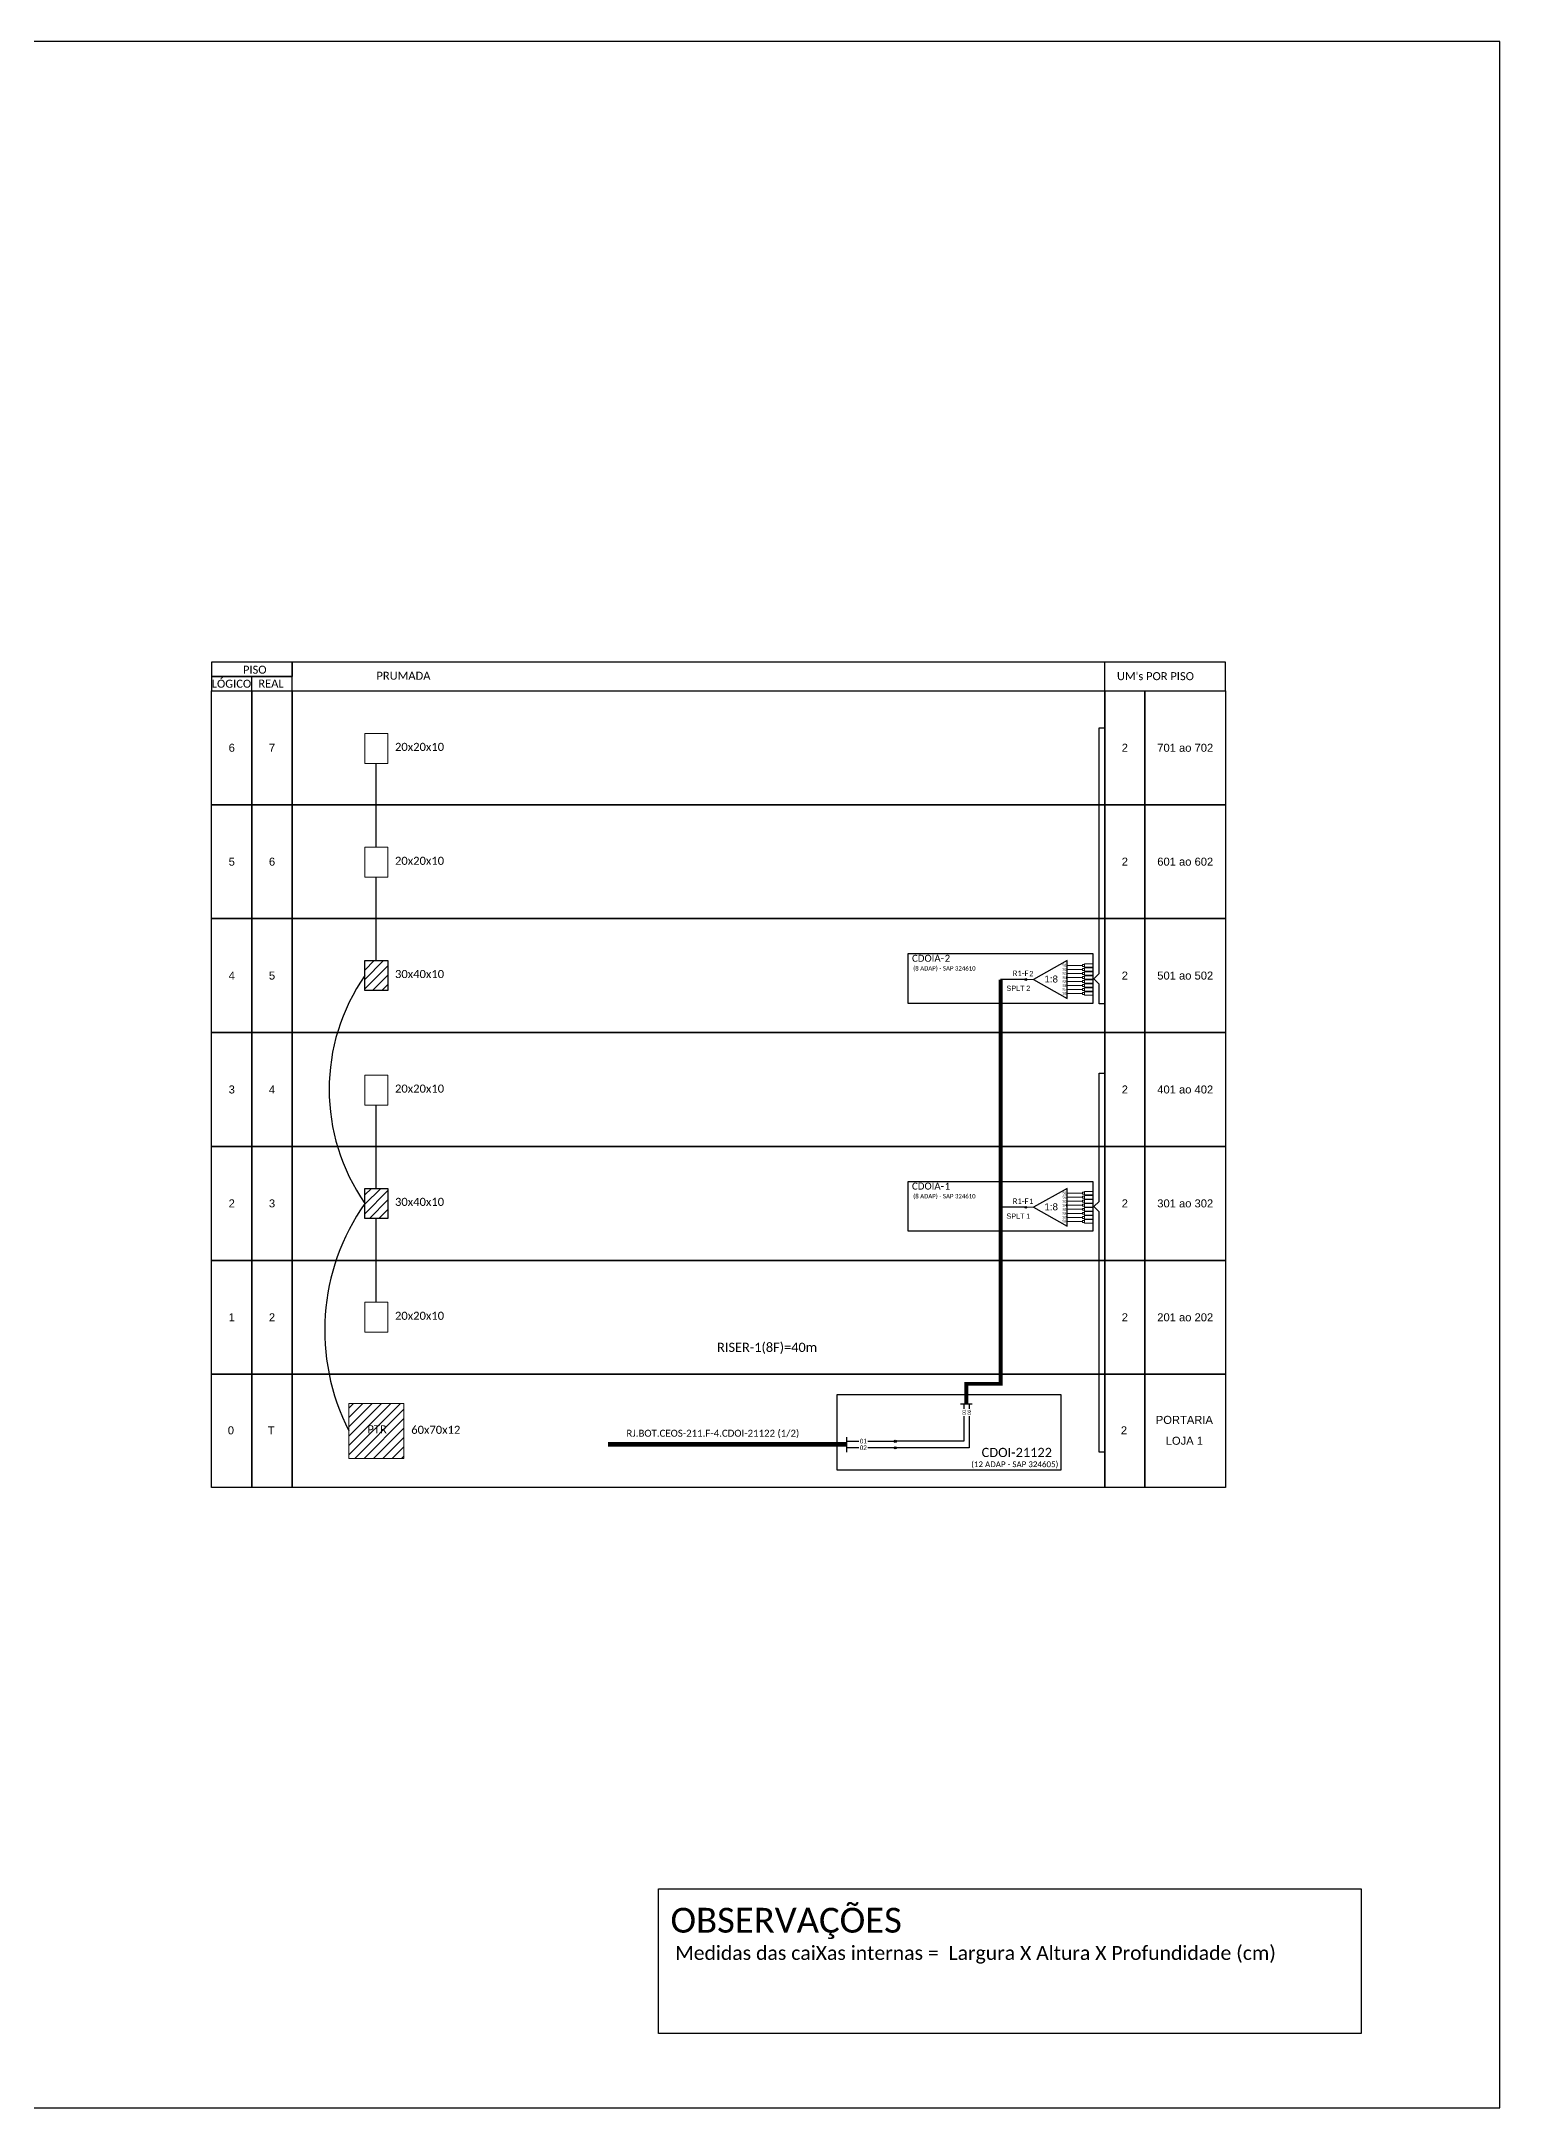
# Model space of a CAD drawing. Extents: x -89 to 749, y 705 to 1299.
# Drawn here: x 330 to 749, y 705 to 1299 of the extents above; entities that cross this region are included whole.
import ezdxf
from ezdxf.enums import TextEntityAlignment as Align

# ---------------------------------------------------------------- set-up
doc = ezdxf.new("R2010")
doc.units = 0
doc.styles.add('ARIAL', font='arial.ttf')
doc.styles.add('WMF-Calibri0', font='calibri.ttf')

# ---------------------------------------------------------------- blocks, each defined once
blk = doc.blocks.new('SPLT_1-8_SC-APC')
at = {"color": 1}
blk.add_lwpolyline([(-7.37, -2.1), (-17.04, -7.55), (-7.37, -13), (-7.37, -2.1)], dxfattribs=at)
at = {"color": 3, "lineweight": 0}
for points in [[(-2.99, -3.51), (-7.37, -3.51)], [(-7.37, -4.66), (-2.99, -4.66)], [(-7.37, -5.82), (-2.99, -5.82)], [(-2.41, -3.02), (-2.41, -4)], [(-2.41, -3.02), (0, -3.02)], [(-2.41, -4), (0, -4)], [(-2.41, -4.17), (-2.41, -5.16)], [(-2.41, -4.17), (0, -4.17)], [(-2.41, -5.16), (0, -5.16)], [(-2.41, -5.32), (-2.41, -6.31)], [(-2.41, -5.32), (0, -5.32)], [(-7.37, -6.97), (-2.99, -6.97)], [(-7.37, -8.12), (-2.99, -8.12)], [(-7.37, -9.28), (-2.99, -9.28)], [(-7.37, -10.43), (-2.99, -10.43)], [(-7.37, -11.58), (-2.99, -11.58)], [(-2.41, -6.31), (0, -6.31)], [(-2.41, -6.48), (-2.41, -7.46)], [(-2.41, -6.48), (0, -6.48)], [(-2.41, -7.46), (0, -7.46)], [(-2.41, -7.63), (-2.41, -8.62)], [(-2.41, -7.63), (0, -7.63)], [(-2.41, -8.62), (0, -8.62)], [(-2.41, -8.78), (-2.41, -9.77)], [(-2.41, -8.78), (0, -8.78)], [(-2.41, -9.77), (0, -9.77)], [(-2.41, -9.94), (-2.41, -10.92)], [(-2.41, -9.94), (0, -9.94)], [(-2.41, -10.92), (0, -10.92)], [(-2.41, -11.09), (-2.41, -12.08)], [(-2.41, -11.09), (0, -11.09)], [(-2.41, -12.08), (0, -12.08)]]:
    blk.add_lwpolyline(points, dxfattribs=at)
for points in [[(-2.99, -3.22), (-2.41, -3.22), (-2.41, -3.8), (-2.99, -3.8)], [(-2.99, -4.38), (-2.41, -4.38), (-2.41, -4.95), (-2.99, -4.95)], [(-2.99, -5.53), (-2.41, -5.53), (-2.41, -6.1), (-2.99, -6.1)], [(-2.99, -6.68), (-2.41, -6.68), (-2.41, -7.26), (-2.99, -7.26)], [(-2.99, -7.84), (-2.41, -7.84), (-2.41, -8.41), (-2.99, -8.41)], [(-2.99, -8.99), (-2.41, -8.99), (-2.41, -9.56), (-2.99, -9.56)], [(-2.99, -10.14), (-2.41, -10.14), (-2.41, -10.72), (-2.99, -10.72)], [(-2.99, -11.3), (-2.41, -11.3), (-2.41, -11.87), (-2.99, -11.87)]]:
    blk.add_lwpolyline(points, close=True, dxfattribs=at)
at = {"color": 1, "lineweight": 0}
blk.add_lwpolyline([(-17.04, -7.55), (-19.26, -7.55)], dxfattribs=at)
at = {"color": 1, "style": 'ARIAL'}
for s, height, p in [('S1', 0.75, (-8.74, -3.78)), ('S2', 0.75, (-8.74, -4.97)), ('S3', 0.75, (-8.74, -6.18)), ('1:8', 2, (-13.91, -8.4)), ('S4', 0.75, (-8.74, -7.36)), ('S5', 0.75, (-8.74, -8.57)), ('S6', 0.75, (-8.74, -9.69)), ('S7', 0.75, (-8.74, -10.78)), ('S8', 0.75, (-8.74, -11.9))]:
    blk.add_text(s, height=height, dxfattribs=at).set_placement(p)

msp = doc.modelspace()

# ---------------------------------------------------------------- hatches: boundary and pattern name
h = msp.add_hatch()
h.set_pattern_fill('ANSI31', color=1, scale=0.6)
h.set_pattern_definition([(45, (-778.8147, 0), (-1.3470384, 1.3470384), [])])
h.paths.add_polyline_path([(422.97, 960.66), (429.6, 960.66), (429.6, 969.28), (422.97, 969.28)])
h.paths.add_polyline_path([(429.6, 1026.15), (429.6, 1034.77), (422.97, 1034.77), (422.97, 1026.15)])
h = msp.add_hatch(color=3)
h.dxf.hatch_style = 1
edge = h.paths.add_edge_path()
edge.add_arc((613.02, 1029.33), 0.256, 0, 360)
h = msp.add_hatch(color=3)
h.dxf.hatch_style = 1
edge = h.paths.add_edge_path()
edge.add_arc((613.02, 963.84), 0.256, 0, 360)
h = msp.add_hatch()
h.set_pattern_fill('ANSI31', color=1, scale=0.6)
h.set_pattern_definition([(45, (-249.6771, 3578.7397), (-1.3470384, 1.3470384), [])])
h.paths.add_polyline_path([(434.19, 907.48), (418.38, 907.48), (418.38, 891.68), (434.19, 891.68)])
h.paths.add_polyline_path([(423.12, 898.31), (429.92, 898.31), (429.92, 901.78), (423.12, 901.78)], flags=24)
h = msp.add_hatch(color=3)
h.dxf.hatch_style = 1
edge = h.paths.add_edge_path()
edge.add_arc((575.48, 896.58), 0.32, 0, 360)
h = msp.add_hatch(color=3)
h.dxf.hatch_style = 1
edge = h.paths.add_edge_path()
edge.add_arc((575.48, 894.7), 0.32, 0, 360)

# ---------------------------------------------------------------- linework, layer by layer
for points in [[(-89.32, 705.02), (749.25, 705.02), (749.25, 1299.02), (-89.32, 1299.02), (-89.32, 705.02)], [(402.08, 1112.32), (670.45, 1112.32), (670.45, 1120.54), (402.08, 1120.54), (402.08, 1120.54), (402.08, 1116.43)], [(635.69, 1112.32), (635.69, 1120.54)], [(390.5, 1112.32), (390.5, 1116.43)]]:
    msp.add_lwpolyline(points)
for points in [[(378.93, 1116.43), (402.08, 1116.43), (402.08, 1120.54), (378.93, 1120.54)], [(378.93, 1112.32), (402.08, 1112.32), (402.08, 1116.43), (378.93, 1116.43)], [(378.93, 1112.32), (390.5, 1112.32), (390.5, 1079.58), (378.93, 1079.58)], [(390.5, 1112.32), (402.08, 1112.32), (402.08, 1079.58), (390.5, 1079.58)], [(402.08, 1112.32), (635.69, 1112.32), (635.69, 1079.58), (402.08, 1079.58)], [(635.69, 1112.32), (647.27, 1112.32), (647.27, 1079.58), (635.69, 1079.58)], [(647.27, 1112.32), (670.41, 1112.32), (670.41, 1079.58), (647.27, 1079.58)], [(378.93, 1079.58), (390.5, 1079.58), (390.5, 1046.83), (378.93, 1046.83)], [(390.5, 1079.58), (402.08, 1079.58), (402.08, 1046.83), (390.5, 1046.83)], [(402.08, 1079.58), (635.69, 1079.58), (635.69, 1046.83), (402.08, 1046.83)], [(635.69, 1079.58), (647.27, 1079.58), (647.27, 1046.83), (635.69, 1046.83)], [(647.27, 1079.58), (670.41, 1079.58), (670.41, 1046.83), (647.27, 1046.83)], [(378.93, 1046.83), (390.5, 1046.83), (390.5, 1014.09), (378.93, 1014.09)], [(390.5, 1046.83), (402.08, 1046.83), (402.08, 1014.09), (390.5, 1014.09)], [(402.08, 1046.83), (635.69, 1046.83), (635.69, 1014.09), (402.08, 1014.09)], [(635.69, 1046.83), (647.27, 1046.83), (647.27, 1014.09), (635.69, 1014.09)], [(647.27, 1046.83), (670.41, 1046.83), (670.41, 1014.09), (647.27, 1014.09)], [(378.93, 1014.09), (390.5, 1014.09), (390.5, 981.35), (378.93, 981.35)], [(390.5, 1014.09), (402.08, 1014.09), (402.08, 981.35), (390.5, 981.35)], [(402.08, 1014.09), (635.69, 1014.09), (635.69, 981.35), (402.08, 981.35)], [(635.69, 1014.09), (647.27, 1014.09), (647.27, 981.35), (635.69, 981.35)], [(647.27, 1014.09), (670.41, 1014.09), (670.41, 981.35), (647.27, 981.35)], [(378.93, 981.35), (390.5, 981.35), (390.5, 948.6), (378.93, 948.6)], [(390.5, 981.35), (402.08, 981.35), (402.08, 948.6), (390.5, 948.6)], [(402.08, 981.35), (635.69, 981.35), (635.69, 948.6), (402.08, 948.6)], [(635.69, 981.35), (647.27, 981.35), (647.27, 948.6), (635.69, 948.6)], [(647.27, 981.35), (670.41, 981.35), (670.41, 948.6), (647.27, 948.6)], [(378.93, 948.6), (390.5, 948.6), (390.5, 915.86), (378.93, 915.86)], [(390.5, 948.6), (402.08, 948.6), (402.08, 915.86), (390.5, 915.86)], [(402.08, 948.6), (635.69, 948.6), (635.69, 915.86), (402.08, 915.86)], [(635.69, 948.6), (647.27, 948.6), (647.27, 915.86), (635.69, 915.86)], [(647.27, 948.6), (670.41, 948.6), (670.41, 915.86), (647.27, 915.86)], [(378.93, 915.86), (390.5, 915.86), (390.5, 883.3), (378.93, 883.3)], [(390.5, 915.86), (402.08, 915.86), (402.08, 883.3), (390.5, 883.3)], [(402.08, 915.86), (635.69, 915.86), (635.69, 883.3), (402.08, 883.3)], [(635.69, 915.86), (647.27, 915.86), (647.27, 883.3), (635.69, 883.3)], [(647.27, 915.86), (670.41, 915.86), (670.41, 883.3), (647.27, 883.3)]]:
    msp.add_lwpolyline(points, close=True)
at = {"color": 0, "lineweight": 0}
for points in [[(422.97, 1100.07), (429.6, 1100.07), (429.6, 1091.45), (422.97, 1091.45)], [(422.97, 1067.33), (429.6, 1067.33), (429.6, 1058.71), (422.97, 1058.71)], [(422.97, 1001.84), (429.6, 1001.84), (429.6, 993.22), (422.97, 993.22)], [(422.97, 936.54), (429.6, 936.54), (429.6, 927.92), (422.97, 927.92)]]:
    msp.add_lwpolyline(points, close=True, dxfattribs=at)
at = {"color": 3}
for points in [[(635.74, 1022.37), (634.08, 1022.37), (634.08, 1028.03), (632.52, 1029.54), (634.08, 1031.05), (634.08, 1101.67), (635.73, 1101.67)], [(426.28, 1067.33), (426.28, 1091.45)], [(426.28, 1034.77), (426.28, 1058.71)], [(635.74, 893.45), (634.08, 893.45), (634.08, 962.55), (632.52, 964.05), (634.08, 965.56), (634.08, 1002.36), (635.73, 1002.36)], [(426.28, 969.28), (426.28, 993.22)], [(426.28, 936.54), (426.28, 960.66)], [(561.57, 896.58), (565, 896.58)], [(567.56, 896.58), (575.48, 896.58), (575.48, 896.58)]]:
    msp.add_lwpolyline(points, dxfattribs=at)
at = {"color": 1}
for points in [[(422.97, 1034.77), (429.6, 1034.77), (429.6, 1026.15), (422.97, 1026.15)], [(579.18, 1036.78), (632.31, 1036.78), (632.31, 1022.46), (579.18, 1022.46)], [(422.97, 969.28), (429.6, 969.28), (429.6, 960.66), (422.97, 960.66)], [(579.18, 971.29), (632.31, 971.29), (632.31, 956.97), (579.18, 956.97)], [(558.73, 910), (623.11, 910), (623.11, 888.25), (558.73, 888.25)]]:
    msp.add_lwpolyline(points, close=True, dxfattribs=at)
at = {"color": 5, "const_width": 1.1}
msp.add_lwpolyline([(605.76, 1029.33), (605.76, 913.12), (595.89, 913.12), (595.89, 907.37)], dxfattribs=at)
at = {"color": 5}
for points in [[(613.02, 1029.33), (605.76, 1029.33)], [(613.02, 963.84), (605.76, 963.84)], [(596.71, 903.77), (596.71, 894.7), (575.48, 894.7)], [(595.17, 903.77), (595.15, 896.58), (575.48, 896.58)], [(594.19, 907.37), (597.6, 907.37)], [(595.17, 907.37), (595.17, 905.92)], [(596.71, 907.37), (596.71, 905.92)]]:
    msp.add_lwpolyline(points, dxfattribs=at)
at = {"color": 1, "lineweight": 0}
msp.add_lwpolyline([(418.38, 907.48), (434.19, 907.48), (434.19, 891.68), (418.38, 891.68)], close=True, dxfattribs=at)
at = {"color": 1}
msp.add_lwpolyline([(561.57, 893.41), (561.57, 897.74)], dxfattribs=at)
at = {"color": 1, "const_width": 1.32}
msp.add_lwpolyline([(492.88, 895.7), (561.57, 895.69)], dxfattribs=at)
at = {"color": 2}
for points in [[(565, 894.7), (561.57, 894.7)], [(575.48, 894.7), (567.56, 894.7)]]:
    msp.add_lwpolyline(points, dxfattribs=at)
at = {"color": 7}
msp.add_lwpolyline([(507.44, 767.95), (709.42, 767.95), (709.42, 726.39), (507.44, 726.39)], close=True, dxfattribs=at)
at = {"color": 3}
for centre, radius in [((613.02, 1029.33), 0.256), ((613.02, 963.84), 0.256), ((575.48, 896.58), 0.32), ((575.48, 894.7), 0.32)]:
    msp.add_circle(centre, radius, dxfattribs=at)
for centre, radius, start, end in [((470.06, 997.72), 57.35, 145.18355, 214.81645), ((474.96, 928.47), 63.52, 144.91944, 207.04735)]:
    msp.add_arc(centre, radius, start, end, dxfattribs=at)
for p in [(378.93, 1079.58), (378.93, 1046.83), (378.93, 1014.09), (378.93, 981.35), (378.93, 948.6), (378.93, 915.86)]:
    msp.add_point(p)

# ---------------------------------------------------------------- block references
for p in [(632.28, 1036.87), (632.28, 971.39)]:
    msp.add_blockref('SPLT_1-8_SC-APC', p, dxfattribs=at)

# ---------------------------------------------------------------- texts
at = {"style": 'WMF-Calibri0'}
for s, height, p in [('     PISO', 2.3, (383.89, 1117.24)), ('PRUMADA', 2.3, (426.32, 1115.5)), ("UM's POR PISO", 2.3, (639.22, 1115.38)), ('  LÓGICO', 2.3, (377.35, 1113.21)), ('    REAL', 2.3, (389.11, 1113.27)), ('20x20x10', 2.317, (431.65, 1095.04)), ('20x20x10', 2.317, (431.65, 1062.3)), ('20x20x10', 2.317, (431.65, 996.81)), ('20x20x10', 2.317, (431.65, 931.51)), ('PTR', 2.317, (423.7, 898.9))]:
    msp.add_text(s, height=height, dxfattribs=at).set_placement(p)
at = {"style": 'ARIAL'}
for s, height, p in [('6', 2.3, (384.72, 1095.95)), ('7', 2.3, (396.29, 1095.95)), ('2', 2.3, (641.48, 1095.95)), ('701 ao 702', 2.3, (658.84, 1095.95)), ('5', 2.3, (384.72, 1063.21)), ('6', 2.3, (396.29, 1063.21)), ('2', 2.3, (641.48, 1063.21)), ('601 ao 602', 2.3, (658.84, 1063.21)), ('4', 2.3, (384.72, 1030.46)), ('5', 2.3, (396.29, 1030.46)), ('2', 2.3, (641.48, 1030.46)), ('501 ao 502', 2.3, (658.84, 1030.46)), ('3', 2.3, (384.72, 997.72)), ('4', 2.3, (396.29, 997.72)), ('2', 2.3, (641.48, 997.72)), ('401 ao 402', 2.3, (658.84, 997.72)), ('2', 2.3, (384.72, 964.97)), ('3', 2.3, (396.29, 964.97)), ('2', 2.3, (641.48, 964.97)), ('301 ao 302', 2.3, (658.84, 964.97)), ('1', 2.3, (384.72, 932.23)), ('2', 2.3, (396.29, 932.23)), ('2', 2.3, (641.48, 932.23)), ('201 ao 202', 2.3, (658.84, 932.23)), ('PORTARIA', 2.3, (658.59, 902.74)), ('0', 2.3, (384.47, 899.74)), ('T', 2.3, (396.04, 899.74)), ('01', 1.323, (566.31, 896.64)), ('2', 2.3, (641.23, 899.74)), ('LOJA 1', 2.3, (658.59, 896.74)), ('02', 1.323, (566.29, 894.72))]:
    msp.add_text(s, height=height, dxfattribs=at).set_placement(p, align=Align.MIDDLE_CENTER)
at = {"color": 1, "style": 'WMF-Calibri0'}
for s, height, p in [('CDOIA-', 2, (580.29, 1034.43)), ('30x40x10', 2.317, (431.65, 1029.74)), ('CDOIA-', 2, (580.29, 968.94)), ('30x40x10', 2.317, (431.65, 964.25)), ('60x70x12', 2.317, (436.32, 898.73)), ('RJ.BOT.CEOS-211.F-4.CDOI-21122 (1/2)', 2, (498.18, 897.9)), ('CDOI-21122', 2.646, (600.31, 892.05))]:
    msp.add_text(s, height=height, dxfattribs=at).set_placement(p)
at = {"color": 7, "style": 'WMF-Calibri0'}
for s, height, p in [('2', 2, (589.67, 1034.43)), ('1', 2, (589.67, 968.94)), ('OBSERVAÇÕES', 7.1308, (510.85, 755.34))]:
    msp.add_text(s, height=height, dxfattribs=at).set_placement(p)
at = {"color": 1, "style": 'WMF-Calibri0'}
for s, height, p in [('(8 ADAP) - SAP 324610', 1.25, (589.6, 1031.91)), ('(8 ADAP) - SAP 324610', 1.25, (589.6, 966.42)), ('(12 ADAP - SAP 324605)', 1.6535, (609.83, 889.15))]:
    msp.add_text(s, height=height, dxfattribs=at).set_placement(p, align=Align.CENTER)
at = {"color": 5, "style": 'WMF-Calibri0'}
for s, height, p in [('R1-F', 1.6, (609.25, 1030.31)), ('R1-F', 1.6, (609.25, 964.82)), ('RISER-1(8F)=40m', 2.6457, (524.24, 922.27))]:
    msp.add_text(s, height=height, dxfattribs=at).set_placement(p)
at = {"color": 5, "style": 'ARIAL'}
for s, p in [('2', (614.62, 1030.28)), ('1', (614.62, 964.79))]:
    msp.add_text(s, height=1.5, dxfattribs=at).set_placement(p, align=Align.CENTER)
at = {"color": 7, "style": 'ARIAL'}
for s, p in [('SPLT', (610.05, 1026.05)), ('2', (613.72, 1026.05)), ('SPLT', (610.05, 960.56)), ('1', (613.72, 960.56))]:
    msp.add_text(s, height=1.5, dxfattribs=at).set_placement(p, align=Align.CENTER)
at = {"style": 'ARIAL'}
for s, p in [('01', (595.26, 904.94)), ('02', (596.79, 904.93))]:
    msp.add_text(s, height=0.992, rotation=90, dxfattribs=at).set_placement(p, align=Align.MIDDLE_CENTER)
at = {"color": 7, "insert": (512.2, 751.5), "char_height": 4, "width": 658.8434, "attachment_point": 1, "style": 'WMF-Calibri0'}
msp.add_mtext('Medidas das caiXas internas =  Largura X Altura X Profundidade (cm)', dxfattribs=at)

doc.saveas('drawing.dxf')
